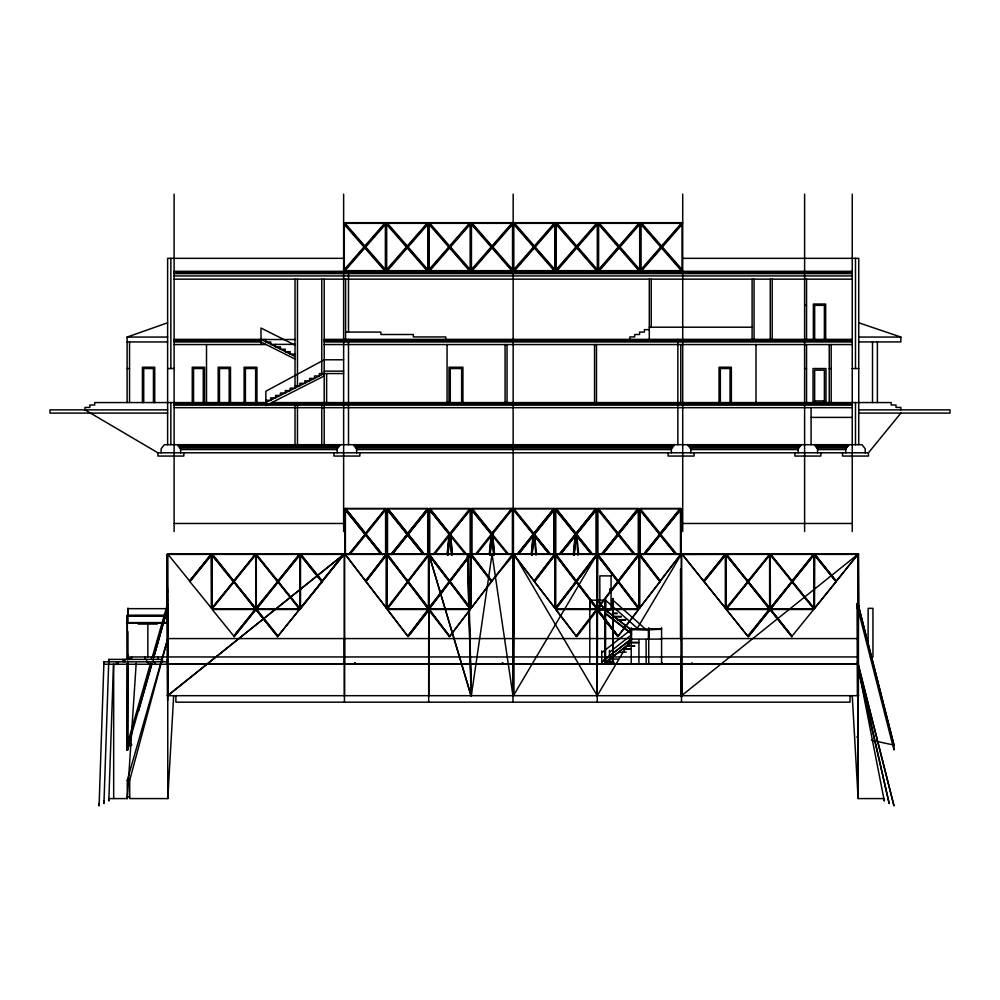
<?xml version="1.0" encoding="UTF-8"?>
<svg xmlns="http://www.w3.org/2000/svg" width="1000" height="1000" viewBox="0 0 1000 1000"><rect width="100%" height="100%" fill="white"/><g stroke="black" fill="none" stroke-linecap="round" stroke-linejoin="round"><path stroke-width="1.5" d="M344.487 554.05L344.462 695.688L344.425 554.05L167.662 695.688L167.387 554.05L858.538 554.05L858.325 695.688L858.25 554.05L681.575 695.688L681.45 554.05M428.688 702.163L428.812 554.05L471.05 695.688L467.5 554.05L471.312 695.688L468.088 554.05M534.263 581.112L513.825 554.375L428.488 554.05L554.712 554.375L534.025 581.112L513.2 554.05L513 695.688L512.975 554.05L513.925 555L512.962 695.688L492.062 554.05L471.325 695.688M513.038 695.688L513.038 554.05L513.925 554.513L512.712 554.05L513.925 555M513.438 554.05L513.387 695.688L597.188 554.05M590.025 598.575L590.375 609.913M597.337 663.388L597.337 609.913M602.062 661.775L601.438 661.775M605.962 663.388C604.2 657.825 624.837 664.488 606.125 662.25M605.962 662.25L630.462 642.812M681.488 695.688L681.488 554.05L636.95 628.875M127.6 746.862L127.112 749.975L127.112 745.113L150.562 663.112M127.613 743.75L127.8 662.812M127.8 659.7L127.863 631.688M127.9 616.125L127.925 608.337L127.888 616.125M597.463 554.05L597.225 695.688L631.413 638.225M127.275 749.975L127.675 662.812M127.688 659.7L127.713 655.025M814.087 609.15L858.25 554.1L857.812 608.337L893.988 749.975L893.988 745.113L857.887 603.337L857.9 608.013M166.713 664L166.713 661.812L103.95 661.812L99.087 805.875L99.087 803.45M162.5 661.812L162.5 659.388L108.812 659.388L103.95 803.45L103.95 801.012M113.513 664.05L108.812 801.012L108.812 798.587L127.275 798.587L136.2 663.175M648.438 629.688L631.575 629.075L631.388 642.812M631.55 638.575L167.787 638.575L129.7 780.212L129.7 798.587L167.787 798.587L173.663 695.863M428.762 663.388L428.725 664.25L167.787 664M531.888 555.087L534.012 535L549.138 554.087L533.775 535L518.462 554.087M574 555.087L576.125 535L591.25 554.087L575.875 535L560.575 554.087M447.788 555.087L449.7 535L465.25 554.087M448 555.087L449.938 535L434.637 554.087M489.9 555.087L491.812 535L507.362 554.087M490.112 555.087L492.05 535L476.75 554.087M532.1 555.087L534.012 535L535.925 555.087M574.212 555.087L576.125 535L578.038 555.087M447.137 554.462L449.125 534.288L429.062 509.275L449.363 534.288L447.35 554.462M489.25 554.462L491.238 534.288L471.175 509.275L491.475 534.288L489.462 554.462M531.237 554.462L533.2 534.288L513.138 509.275L533.438 534.288L531.45 554.462M573.35 554.462L575.3 534.288L555.25 509.275L575.55 534.288L573.562 554.462M605.212 612.888L631.188 633.088M631.613 634.05L605.288 613.612L605.175 609.8L597.513 600.288M153.512 657.537L166.462 611.325M138.55 711.213L152.037 663.5M153.725 657.537L167.3 608.337M152.275 657.15L167.625 603.475L167.625 700.362M127.112 749.975L151.85 663.5M153.55 657.537L167.625 608.337M127.275 798.587L127.275 780.212L167.787 638.575M602.112 661.762L631.038 639.45M638.638 629.362L605.513 600.188L605.513 610.175L630.5 629.362M365.525 581.112L386.213 554.375L345.087 554.375L365.525 581.112L385.975 554.375M365.9 581.6L386.562 554.913L386.562 608.288L365.9 581.6L386.562 554.913M428.2 555.15L428.2 508.675L387.038 508.675L386.875 608.288L407.537 581.6L386.875 554.913L407.537 581.6M407.663 581.112L428.35 554.375L387.225 554.375L407.663 581.112L387.463 554.375M407.663 582.087L387.225 608.825L428.35 608.825L407.912 582.087L428.113 608.825M408.038 581.6L429.012 554.913L449.412 581.6L429.012 608.288L408.038 581.6L428.688 554.913L449.412 581.6M387.463 608.825L407.912 582.087M408.288 581.6L428.688 608.288L449.175 581.6M449.55 581.112L470.225 554.375L429.113 554.375L449.55 581.112L469.975 554.375M407.663 636.213L428.35 609.475L387.225 609.475L407.663 636.213L428.113 609.475M449.55 582.087L429.113 608.825L470.225 608.825L449.787 582.087L469.975 608.825M449.913 581.6L470.562 554.913L449.913 581.6L470.562 608.288L470.575 509.275L450.275 534.288L452.25 554.462M429.35 608.825L449.787 582.087M512.712 554.05L513.925 554.513L491.662 581.112L449.412 636.7L428.762 610L408.038 636.7L429.012 610M449.787 636.213L470.225 609.475L429.113 609.475L449.55 636.213L429.35 609.475M471.125 608.288L491.525 581.6L470.875 554.913L470.875 608.288L471.125 554.913M512.337 554.375L491.9 581.112L471.463 554.375M534.025 581.112L554.462 554.375M534.4 581.6L555.05 554.913L555.05 608.288L534.4 581.6L555.05 608.288M534.637 581.6L555.05 554.913M576.025 581.6L555.375 608.288L576.025 581.6L555.375 554.913L575.788 581.6M576.163 581.112L596.85 554.375L555.712 554.375L576.163 581.112L596.6 554.375M576.163 582.087L555.712 608.825L596.85 608.825L576.4 582.087L596.6 608.825M600.288 604.65L596.938 608.288L576.538 581.6L596.938 554.913L617.913 581.6L610.487 591.312M555.95 608.825L576.4 582.087M576.538 581.6L597.188 554.913L617.913 581.6M617.675 581.6L597.263 608.288L576.775 581.6M618.05 581.112L638.737 554.375L597.6 554.375L618.05 581.112L638.488 554.375M576.163 636.213L596.85 609.475L555.712 609.475L576.163 636.213L596.6 609.475M618.05 582.087L597.6 608.825L638.737 608.825L618.288 582.087L638.488 608.825M618.425 581.6L639.075 554.913L639.075 608.288L618.425 581.6L639.075 554.913M597.85 608.825L600.638 605.175M610.85 591.812L618.288 582.087M618.05 636.213L638.737 609.475L597.6 609.475L618.05 636.213L638.488 609.475M639.4 608.288L660.05 581.6L639.4 608.288L639.462 509.275L659.762 534.288L643.525 554.525M660.175 581.112L680.863 554.375L639.738 554.375L660.175 581.112L680.625 554.375M517.15 554.525L533.438 534.288M518.65 554.087L533.775 535M559.263 554.525L575.55 534.288M560.763 554.087L575.875 535M210.938 554.375L189.488 581.125L211.188 554.375L168.025 554.375L189.725 581.125M211.55 608.325L189.862 581.6L211.55 554.875L211.55 608.325L211.3 554.875M211.55 554.875L189.862 581.6M340.4 444.7L337.163 448.75L337.163 452.8M211.863 608.325L233.538 581.6L211.863 554.875L211.863 608.325L233.538 581.6M233.688 581.125L255.387 554.375L212.225 554.375L233.688 581.125L255.138 554.375M233.925 582.075L212.225 608.825L255.387 608.825L233.925 582.075L255.138 608.825M255.5 608.325L234.062 581.6L255.738 554.875L255.738 608.325L255.738 554.875M255.138 609.475L233.688 636.225L255.387 609.475L212.225 609.475L233.925 636.225M256.062 608.325L277.738 581.6L256.062 554.875L256.062 608.325L277.738 581.6M299.337 554.375L277.875 581.125L299.575 554.375L256.425 554.375L278.125 581.125M277.875 582.075L256.425 608.825L299.575 608.825L278.125 582.075L299.337 608.825M299.938 608.325L278.263 581.6L299.938 554.875L299.938 608.325L299.7 554.875M256.663 608.825L278.125 582.075M299.938 554.875L278.263 581.6M277.875 636.225L299.575 609.475L256.425 609.475L277.875 636.225L299.337 609.475M300.262 608.325L321.938 581.6L300.262 554.875L300.262 608.325L321.938 581.6M322.075 581.125L343.775 554.375L300.625 554.375L322.075 581.125L343.537 554.375M300.225 609.15L344.425 554.05M348.663 554.525L365.15 534.288L348.913 554.525M365.475 533.562L385.812 508.512L345.387 508.512L365.475 533.562L385.575 508.512M350.175 554.087L365.725 535L381.025 554.087M382.287 554.525L366.05 534.288L386.112 509.275M390.775 554.525L407.262 534.288L391.012 554.525M407.587 533.562L427.925 508.512L387.5 508.512L407.587 533.562L427.675 508.512M392.275 554.087L407.587 535L423.137 554.087M424.4 554.525L408.162 534.288L428.462 509.275L428.45 608.288M392.525 554.087L407.837 535M408.162 534.288L428.462 509.275M433.125 554.525L449.125 534.288M449.7 533.562L470.037 508.512L429.613 508.512L449.7 533.562L429.85 508.512M470.575 509.275L450.513 534.288L452.463 554.462M491.812 533.562L512.137 508.512L471.712 508.512L491.812 533.562L511.9 508.512M475.238 554.525L491.238 534.288M494.363 554.462L492.388 534.288L512.438 509.275M516.95 554.525L533.2 534.288M553.862 508.512L533.775 533.562L554.1 508.512L513.675 508.512L534.012 533.562M534.338 534.288L550.625 554.525L534.338 534.288L554.65 509.275L554.65 554.75M554.65 509.275L534.587 534.288L536.562 554.462M559.062 554.525L575.3 534.288M575.875 533.562L596.213 508.512L555.788 508.512L575.875 533.562L595.975 508.512M592.688 554.525L576.45 534.288L596.75 509.275L576.7 534.288L578.675 554.462M674.613 444.7L671.375 448.75L671.375 452.8M601.175 554.525L617.663 534.288L601.425 554.525M617.987 533.562L638.325 508.512L597.9 508.512L617.987 533.562L638.075 508.512M602.688 554.087L618.237 535L602.925 554.087M618.562 534.288L638.862 509.275L618.562 534.288L634.8 554.525M643.288 554.525L659.762 534.288M680.188 508.512L660.1 533.562L680.438 508.512L640.013 508.512L660.337 533.562M644.788 554.087L660.1 535L675.65 554.087M660.675 534.288L680.975 509.275L660.675 534.288L677.15 554.525M645.037 554.087L660.337 535M801.363 444.7L798.125 448.75L798.125 452.8M703.587 581.125L725.288 554.375L682.138 554.375L703.587 581.125L725.05 554.375M703.975 581.6L725.65 554.875L725.65 608.325L703.975 581.6L725.65 554.875M849.013 444.7L845.775 448.75L845.775 452.8M725.975 608.325L747.65 581.6L725.975 554.875L725.975 608.325L726.213 554.875M747.788 581.125L769.488 554.375L726.338 554.375L747.788 581.125L726.575 554.375M769.488 608.825L748.037 582.075L726.338 608.825L813.688 608.825L791.988 582.075L770.537 608.825M748.175 581.6L769.85 554.875L769.85 608.325L748.175 581.6L769.85 608.325M726.575 608.825L748.037 582.075M748.413 581.6L769.85 554.875M747.788 636.225L769.488 609.475L726.338 609.475L747.788 636.225L769.25 609.475M770.175 608.325L791.85 581.6L770.175 608.325L770.175 554.875L770.413 608.325M791.988 581.125L813.688 554.375L770.537 554.375L791.988 581.125L813.45 554.375M792.375 581.6L814.05 554.875L814.05 608.325L792.375 581.6L814.05 608.325M748.413 636.7L769.85 609.975L748.175 636.7L682.375 554.375L681.25 554.05M770.775 608.825L791.988 582.075M792.613 581.6L814.05 554.875M791.988 636.225L813.688 609.475L770.537 609.475L791.988 636.225L770.775 609.475M814.375 608.325L836.05 581.6L814.375 554.875L814.375 608.325L814.613 554.875M836.188 581.125L857.887 554.375L814.737 554.375L836.188 581.125L814.975 554.375M842.525 452.8L842.525 456.05L868.462 456.05L868.462 452.8L900.863 413.1M343.638 271.3L386.025 222.688L428.413 271.3L470.8 222.688L513.175 271.3L555.562 222.688L597.95 271.3L640.337 222.688L682.712 271.3M386.025 271.3L428.413 222.688L470.8 271.3L513.175 222.688L555.562 271.3L597.95 222.688L640.337 271.3L682.712 222.688L343.638 222.688L386.025 271.3L386.025 222.688M627.013 646.05L630.95 642.325M167.625 695.688L344.175 554.05M602.038 652.537L630.95 629.688M609.725 652.05L631.275 635.125M601.75 661.775L631.225 639.087L631.225 627.737M605.962 661.862L626.512 646.05L634.712 646.05L627.013 645.562M605.112 609.862L597.375 600.112M324.2 375.988L265.863 405.588L265.863 391.225L324.2 359.787L343.638 359.787M324.2 373.562L265.863 402.562L94.7 402.562L94.7 405L89.838 405L89.838 407.425L84.975 407.425L84.975 409.862L157.9 452.8L868.462 452.8M127.112 402.562L127.112 337.062L167.625 322.775M131.613 744.125L127.112 745.113L131.788 745.113M589.95 599.9L590.112 610.4M682.375 554.375L858.538 554.05M343.638 258.337L167.625 258.337L167.625 444.7M682.712 258.337L858.737 258.337L858.737 444.7M174.112 271.3L852.25 271.3M174.112 272.462L852.25 272.462M174.112 273.612L852.25 273.612M174.112 275.925L852.25 275.925M174.112 279.163L852.25 279.163M804.613 305.338L806.55 305.338M649.3 327.212L752.1 327.212M649.3 329.65L644.438 329.65L644.438 332.075L639.575 332.075L639.575 334.5L634.712 334.5L634.712 336.938L629.862 336.938L629.862 339.363M345.588 332.075L380.913 332.075L380.913 334.5L413.325 334.5L413.325 336.938L445.737 336.938L445.737 339.363M127.112 337.062L167.625 337.062M858.737 337.062L900.863 337.062L900.863 341.925L858.737 341.925M174.112 339.363L265.863 339.363L265.863 341.962L270.725 341.962L270.725 344.55M324.2 339.363L852.25 339.363M265.863 339.525L295.025 339.525M174.112 340.012L261 340.012M324.2 340.012L852.25 340.012M174.112 340.662L261 340.662M324.2 340.662L852.25 340.662M127.112 341.962L167.625 341.962M174.112 341.962L261 341.962L295.025 359.062M324.2 341.962L852.25 341.962M270.725 344.387L295.025 344.387M174.112 344.55L266.163 344.55M324.2 344.55L852.25 344.55M295.025 354.113L290.163 354.113L290.163 351.688L285.3 351.688L285.3 349.25L280.438 349.25L280.438 346.825L275.587 346.825L275.587 344.387M127.112 368.537L129.537 368.537M167.625 368.537L174.112 368.537M804.613 368.537L806.55 368.537M829.237 368.537L831.188 368.537M852.25 368.537L858.737 368.537M324.2 371.125L343.638 371.125M343.638 373.562L319.337 373.562L319.337 375.975L314.475 375.988L314.475 378.425L309.613 378.425L309.613 380.85L304.75 380.85L304.75 383.288L299.887 383.288L299.887 385.712L295.025 385.712M265.863 400.3L270.725 400.3L270.725 397.863L275.587 397.863L275.587 395.438L280.438 395.438L280.438 393L285.3 393L285.3 390.575L290.163 390.575L290.163 388.15L295.025 388.15L295.025 279.163M814.663 400.95L824.375 400.95M271.8 402.562L891.15 402.562L891.15 405L896.012 405L896.012 407.425L900.863 407.425L900.863 409.862M174.112 403.837L852.25 403.837M174.112 405.125L852.25 405.125M174.112 407.675L852.25 407.675M167.625 409.862L50 409.862L50 413.1L167.625 413.1M858.737 409.862L950 409.862L950 413.1L858.737 413.1M811.087 417.4L852.25 417.4M178.188 445.75L339.562 445.75M354.212 445.75L673.775 445.75M688.425 445.75L800.525 445.75M815.175 445.75L848.162 445.75M178.837 446.562L338.913 446.562M354.862 446.562L673.125 446.562M689.062 446.562L799.875 446.562M815.825 446.562L847.525 446.562M179.938 447.938L337.812 447.938M355.962 447.938L672.025 447.938M690.175 447.938L798.775 447.938M816.925 447.938L846.413 447.938M180.588 449.562L337.163 449.562M356.613 449.562L671.375 449.562M690.812 449.562L798.125 449.562M817.575 449.562L845.775 449.562M344.913 508.675L386.075 508.675L386.075 555.15M554.6 508.675L513.438 508.675L513.438 695.688L514.012 554.05L597.225 695.688L596.975 554.05M681 508.675L639.837 508.675L639.837 555.15M365.15 534.288L344.85 509.275L364.9 534.288M386.875 608.288L386.95 509.275L407.262 534.288M597.225 702.163L597.35 509.275L597.5 608.288M174.112 523.475L343.638 523.475M682.712 523.475L852.25 523.475M366.05 534.288L382.537 554.525M450.275 534.288L466.75 554.525M492.388 534.288L508.862 554.525M576.45 534.288L592.737 554.525M365.725 535L380.788 554.087M858.25 554.375L858.737 608.825M234.062 581.6L255.738 608.325M491.525 581.6L470.875 554.913M747.65 581.6L725.975 554.875M836.05 581.6L814.375 554.875M589.95 600.188L604.95 600.188M127.875 608.663L167.1 608.663M596.938 610L617.913 636.7L597.263 610L576.775 636.7M605.237 612.888L605.513 613.638M612.95 613.15L617.15 613.15M612.95 613.638L617.15 613.638M127.875 615.312L167.1 615.312L167.025 611.325M127.275 615.625L167.625 615.625M127.875 615.95L167.1 615.95L167.025 622.6L127.875 622.6L127.963 615.95M613.65 616.4L621.362 616.4M613.65 616.875L621.362 616.875M617.863 619.637L625.575 619.637M617.863 620.125L625.575 620.125M126.463 622.925L167.625 622.925M127.875 623.25L167.1 623.25M137.513 623.413L147.188 623.413M147.875 623.413L157.55 623.413M138.1 623.9L146.85 623.9M148.463 623.9L157.213 623.9M648.888 629.038L661.575 629.075L648.888 629.688L648.962 639.087L661.425 639.087M631.512 629.362L661.3 629.362M631.4 629.587L648.438 629.587M661.2 638.575L858.125 638.575M631.4 639.087L648.438 639.087M631.388 639.562L631.225 642.325M627.013 642.325L638.925 642.325L638.925 639.562M627.013 642.812L638.925 642.812L638.925 663.388M622.8 648.8L630.5 648.8M622.3 649.287L630.5 649.287M618.088 652.537L626.287 652.05M858.125 656.95L129.812 656.95L129.812 659.388M870.512 656.95L872.962 656.95L872.962 608.337L868.112 608.337L868.112 641.762M609.663 659.013L617.863 659.013M596.938 663.388L597.65 663.388M646.213 663.388L646.05 639.562M648.413 663.388L649.038 663.388M661.275 663.388L661.9 663.388M597.225 664L857.362 664M167.625 664.25L858.288 664.25L893.988 805.875L857.362 661.812M167.138 695.688L858.737 695.688M127.275 780.212L129.7 780.212M127.275 796.9L129.7 796.9M856.712 737.013L858.1 737.312L858.037 695.25M871.55 740.238L893.988 745.113L857.812 603.475L857.812 608.337L857.087 608.337L857.087 603.475L857.362 695.688M858.737 322.775L900.863 337.062M295.025 345.125L261 328.025L261 344.55M261 339.363L295.025 356.475M605.6 609.975L631.3 629.9M612.987 600.188L645.738 629.362M770.775 554.375L792.237 581.125M770.175 554.875L791.85 581.6M747.788 582.075L769.25 608.825M639.462 509.275L659.525 534.288M660.1 535L675.413 554.087M598.138 508.512L618.237 533.562M618.8 534.288L635.05 554.525M597.35 509.275L617.663 534.288M617.987 535L633.538 554.087M556.025 508.512L576.125 533.562M471.962 508.512L492.05 533.562M387.738 508.512L407.837 533.562M408.4 534.288L424.65 554.525M386.95 509.275L407.013 534.288M407.587 535L422.9 554.087M345.625 508.512L365.725 533.562M300.863 554.375L322.325 581.125M300.262 554.875L321.7 581.6M256.062 554.875L277.5 581.6M212.463 554.375L233.925 581.125M256.663 609.475L278.125 636.225M211.863 554.875L233.3 581.6M814.338 444.7L817.575 448.75L817.575 452.8M687.575 444.7L690.812 448.75L690.812 452.8M353.363 444.7L356.613 448.75L356.613 452.8M177.35 444.7L180.588 448.75L180.588 452.8M639.975 554.375L660.425 581.112M660.05 581.6L639.4 554.913L659.812 581.6M597.85 554.375L618.288 581.112M618.663 581.6L639.075 608.288M555.95 554.375L576.4 581.112M597.85 609.475L618.288 636.213M555.95 609.475L576.4 636.213M471.225 554.375L491.662 581.112M429.35 554.375L449.787 581.112M450.163 581.6L470.562 608.288M345.325 554.375L365.775 581.112M366.15 581.6L386.562 608.288M387.463 609.475L407.912 636.213M471.05 695.688L428.812 554.05L428.725 695.688M857.613 663.9L889.15 803.45L857.613 666.338M857.513 663.95L884.312 801.012L884.312 798.587L858.25 798.587L858.138 666.287M492.625 534.288L494.575 554.462M491.812 535L493.713 555.087M449.7 535L451.613 555.087M492.05 535L493.938 555.087M449.938 535L451.825 555.087M852.25 695.863L858.125 798.587L858.25 554.05M167.512 592.425L167.138 581.6L167.488 601.4M167.325 659.613L167.338 662.725M681.213 569.212L681.45 640.013M681 533.562L681.075 555.225L681 508.512L681 555.15M681.125 569.237L681.287 640.225M681.338 655.788L681.475 697.013M167.625 696.012L167.138 554.375L167.138 607.337M857.9 611.125L858 673.438M877.375 341.925L877.375 402.562M872.513 341.925L872.513 402.562M865.212 452.8L865.212 448.75L861.975 444.7L164.387 444.7L161.137 448.75L161.137 452.8M855.487 258.337L855.487 368.537M855.487 402.562L855.487 444.7M852.25 194.125L852.25 531.575M850.025 695.688L850.025 702.163L175.888 702.163L175.888 695.688M831.188 344.55L831.188 402.562M829.237 344.55L829.237 402.562M826 402.562L826 368.537L813.037 368.537L813.037 402.562M825.675 339.363L825.675 304.037L813.363 304.037L813.363 339.363M824.375 339.363L824.375 305.338L814.663 305.338L814.663 339.363M824.375 402.562L824.375 370.163L814.663 370.163L814.663 402.562M820.812 452.8L820.812 456.05L794.887 456.05L794.887 452.8M813.812 554.875L813.812 608.325M811.087 407.675L811.087 444.7M806.55 279.163L806.55 339.363M806.55 344.55L806.55 402.562M804.613 194.125L804.613 531.575M772.2 279.163L772.2 339.363M770.25 279.163L770.25 339.363M769.613 554.875L769.613 608.325M756 344.55L756 402.562M754.05 279.163L754.05 339.363M752.1 279.163L752.1 339.363M731.363 402.562L731.363 367.238L719.05 367.238L719.05 402.562M730.062 402.562L730.062 368.537L720.337 368.537L720.337 402.562M725.413 554.875L725.413 608.325M694.062 452.8L694.062 456.05L668.138 456.05L668.138 452.8M692.013 662.625L692.013 664.25M682.712 194.125L682.712 531.575M681.488 638.575L681.488 702.163M681 569.1L681 638.812M680.775 344.55L680.775 402.562M680.738 509.275L680.738 554.75M680.512 508.675L680.512 555.15M680.512 569.1L680.512 638.812M677.85 339.363L677.85 444.7M662.038 662.625L662.038 664.25M661.75 662.625L661.75 664.25M661.587 627.737L661.587 663.388M651.25 279.163L651.25 327.212M649.3 279.163L649.3 339.363M648.725 627.737L648.725 639.087M648.725 639.562L648.725 663.388M648.438 629.038L648.438 639.562M640.337 222.688L640.337 271.3M639.712 509.275L639.637 608.288M638.837 608.288L638.875 508.675L597.712 508.675L597.712 555.15M638.625 509.275L638.625 554.75M638.387 508.675L638.387 555.15M631.225 642.812L631.225 663.388M612.938 598.575L612.938 663.388M612.788 598.575L612.788 663.388M612.612 598.575L612.612 609.913M609.812 588.675L609.812 592.275M609.45 650.425L609.45 661.775M609.45 662.25L609.45 663.388M605.562 598.575L605.562 663.388M604.913 598.575L604.913 663.388M601.75 650.913L601.75 662.25M597.95 222.688L597.95 271.3M597.188 554.913L597.175 609.913M596.938 554.913L596.938 606.763M596.737 555.15L596.737 508.675L555.575 508.675L555.612 608.288M596.487 344.55L596.487 402.562M596.512 509.275L596.512 554.75M596.25 508.675L596.25 555.15M596.287 664.25L103.95 664.25L103.95 661.812M594.55 344.55L594.55 402.562M589.788 609.913L589.788 663.388M555.562 222.688L555.562 271.3M555.487 509.275L555.375 608.288M555.25 509.275L555.25 554.75M554.812 554.913L554.812 608.288M554.4 509.275L554.4 554.75M554.113 508.675L554.113 555.15M513.175 194.125L513.138 554.75M513.038 554.05L512.962 702.163M512.688 509.275L512.688 554.75M512.475 555.15L512.475 508.675L471.312 508.675L471.312 555.15M507.038 344.55L507.038 402.562M505.087 344.55L505.087 402.562M502.738 662.625L502.738 664.25M502.425 662.625L502.425 664.25M471.8 508.675L471.8 555.15M471.413 509.275L471.413 554.75M470.8 222.688L470.8 271.3M470.325 608.288L470.337 508.675L429.175 508.675L429.175 555.15M462.925 402.562L462.925 367.238L448.988 367.238L448.988 402.562M461.637 402.562L461.637 368.537L450.288 368.537L450.288 402.562M447.05 344.55L447.05 402.562M429.663 508.675L429.663 555.15M429.312 509.275L429.312 554.75M429.062 509.275L429.012 608.288M428.762 554.913L428.688 608.288M428.688 638.575L428.688 656.95M428.413 222.688L428.413 271.3M427.713 508.675L427.713 555.15M387.525 508.675L387.525 555.15M386.35 509.275L386.312 608.288M385.588 508.675L385.588 555.15M359.85 452.8L359.85 456.05L333.925 456.05L333.925 452.8M354.95 662.625L354.95 664.25M354.65 662.625L354.65 664.25M348.5 271.3L348.5 332.075M348.5 339.363L348.5 444.7M345.588 279.163L345.588 339.363M345.4 508.675L345.4 555.15M345.087 509.275L345.087 554.75M344.425 638.575L344.425 664.25M344.425 695.688L344.425 702.163M344.125 662.625L344.125 664.25M343.638 194.125L343.638 531.575M326.625 373.562L326.625 402.562M324.2 279.163L324.2 444.7M321.763 279.163L321.763 373.562M321.763 402.562L321.763 444.7M300.5 554.875L300.5 608.325M297.462 279.163L297.462 385.712M297.462 402.562L297.462 444.7M295.025 402.562L295.025 444.7M256.925 402.562L256.925 367.238L244.112 367.238L244.112 402.562M256.3 554.875L256.3 608.325M255.637 402.562L255.637 368.537L245.413 368.537L245.413 402.562M230.5 402.562L230.5 367.238L218.188 367.238L218.188 402.562M229.2 402.562L229.2 368.537L219.488 368.537L219.488 402.562M212.1 554.875L212.1 608.325M206.513 344.55L206.513 402.562M204.575 402.562L204.575 367.238L192.262 367.238L192.262 402.562M203.275 402.562L203.275 368.537L193.55 368.537L193.55 402.562M183.825 452.8L183.825 456.05L157.9 456.05L157.9 452.8M174.112 194.125L174.112 531.575M170.863 258.337L170.863 368.537M170.863 402.562L170.863 444.7M167.7 554.05L167.787 798.587M167.3 611.25L167.3 622.925M158.287 656.95L158.287 659.388M155.062 661.812L155.062 664.25M154.738 402.562L154.738 367.238L142.425 367.238L142.425 402.562M153.45 402.562L153.45 368.537L143.725 368.537L143.725 402.562M153.275 659.388L153.275 661.812M151.5 656.95L151.5 659.388M148.412 661.812L148.412 664.25M147.85 622.925L147.85 656.95M146.637 659.388L146.637 661.812M144.85 656.95L144.85 659.388M131.588 656.95L131.588 659.388M129.537 341.962L129.537 402.562M127.925 608.337L127.925 615.625M127.438 658.75L127.275 615.312L127.275 659.375M127.438 663.413L127.438 750.3L127.275 663.413M124.95 659.388L124.95 661.812M123.175 659.388L123.175 661.812M118.312 661.812L118.312 664.25M116.525 661.812L116.525 664.25M113.675 664.025L113.675 798.587M108.812 659.388L108.812 661.812M513.2 554.05L513.35 695.688L513.05 554.05M344.913 508.512L344.837 555.225L344.913 508.512M602.15 652.537L602.15 652.537M609.513 662.175L609.513 662.175M130.938 738.05L127.6 749.975L130.975 738.05M255.5 609.975L234.062 636.7L255.5 609.975M363.975 247L344.288 269.575L344.288 224.425L363.975 247M384.6 223.337L364.837 246.012L345.062 223.337L384.6 223.337M364.837 247.987L345.062 270.663L384.6 270.663L364.837 247.987M385.375 224.425L365.7 247L385.375 269.575L385.375 224.425M406.362 247L386.675 269.575L386.675 224.425L406.362 247M426.987 223.337L407.225 246.012L387.45 223.337L426.987 223.337M407.225 247.987L387.45 270.663L426.987 270.663L407.225 247.987M427.762 224.425L408.075 247L427.762 269.575L427.762 224.425M448.738 247L429.062 269.575L429.062 224.425L448.738 247M469.375 223.337L449.6 246.012L429.837 223.337L469.375 223.337M449.6 247.987L429.837 270.663L469.375 270.663L449.6 247.987M470.15 224.425L450.462 247L470.15 269.575L470.15 224.425M491.125 247L471.45 269.575L471.45 224.425L491.125 247M511.75 223.337L491.987 246.012L472.225 223.337L511.75 223.337M491.987 247.987L472.225 270.663L511.75 270.663L491.987 247.987M512.537 224.425L492.85 247L512.537 269.575L512.537 224.425M533.513 247L513.825 269.575L513.825 224.425L533.513 247M554.138 223.337L534.375 246.012L514.6 223.337L554.138 223.337M534.375 247.987L514.6 270.663L554.138 270.663L534.375 247.987M554.913 224.425L535.237 247L554.913 269.575L554.913 224.425M575.9 247L556.213 269.575L556.213 224.425L575.9 247M596.525 223.337L576.75 246.012L556.987 223.337L596.525 223.337M576.75 247.987L556.987 270.663L596.525 270.663L576.75 247.987M597.3 224.425L577.612 247L597.3 269.575L597.3 224.425M618.275 247L598.6 269.575L598.6 224.425L618.275 247M638.913 223.337L619.138 246.012L599.375 223.337L638.913 223.337M619.138 247.987L599.375 270.663L638.913 270.663L619.138 247.987M639.688 224.425L620 247L639.688 269.575L639.688 224.425M660.662 247L640.975 269.575L640.975 224.425L660.662 247M681.287 223.337L661.525 246.012L641.762 223.337L681.287 223.337M661.525 247.987L641.762 270.663L681.287 270.663L661.525 247.987M682.062 224.425L662.387 247L682.062 269.575L682.062 224.425M611.062 575.887L599.837 575.887L599.837 609.913L611.062 609.913L611.062 575.887M256.3 609.975L277.738 636.7L256.3 609.975M770.413 609.975L791.85 636.7L770.413 609.975"/></g></svg>
